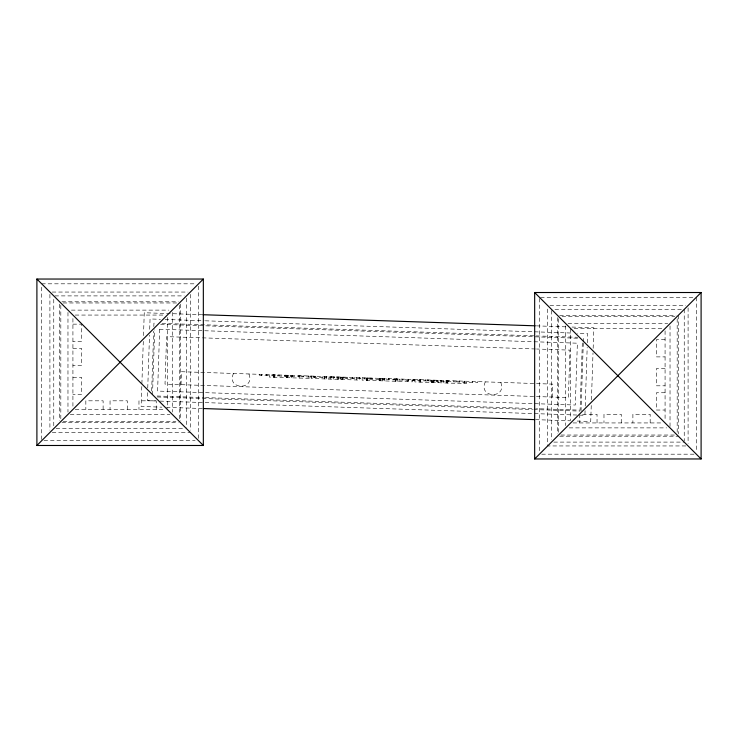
<?xml version="1.0" encoding="UTF-8"?>
<svg xmlns="http://www.w3.org/2000/svg" width="738" height="738" viewBox="0 0 738 738"><rect width="100%" height="100%" fill="white"/><g stroke="black" fill="none" stroke-linecap="round" stroke-linejoin="round"><path stroke-width="0.55" stroke-dasharray="3.69 2.77" d="M143.301 341.334L141.124 406.472L161.825 407.164M143.495 335.615L144.251 312.755L201.751 314.683M147.591 392.625L147.323 400.679L155.386 400.946M147.748 388.013L149.51 335.07M149.703 329.314L150.054 318.954L160.414 319.305M151.668 391.029L153.67 331.178M153.827 326.565L153.938 323.115L156.244 323.189M152.517 394.71L154.694 329.812M181.013 384.664L181.447 371.712L552.808 384.129L552.375 397.072M259.49 374.323L259.453 375.356L278.438 375.993L278.475 374.959M261.28 375.421L261.317 374.387M261.676 375.43L261.704 374.397M261.787 375.439L261.824 374.406M266.658 375.605L266.686 374.563L266.722 375.605M266.962 375.614L266.99 374.572M269.388 374.655L269.315 377.072L311.076 378.465L311.27 376.057M272.949 375.808L272.986 374.775M273.328 375.826L273.364 374.784M273.586 377.219L273.669 374.793M273.733 377.219L273.816 374.803M274.029 375.845L274.056 374.812M274.545 377.247L274.656 374.83M274.84 377.256L274.923 374.839M277.719 375.974L277.756 374.932M279.222 374.987L279.185 376.02L299.951 376.712L299.988 375.679M284.794 376.205L284.831 375.172M284.951 376.214L284.988 375.172M285.754 376.242L285.791 375.199M286.206 377.635L286.289 375.218M286.436 377.644L286.519 375.227M286.814 376.279L286.833 375.236M287.34 377.671L287.423 375.255M288.807 376.343L288.835 375.301M290.634 376.398L290.671 375.365L290.707 376.408M291.741 377.819L291.778 375.402M292.285 376.454L292.322 375.421M292.599 376.463L292.635 375.43M298.576 376.666L298.613 375.633M299.121 378.068L299.194 375.651M301.076 375.716L301.039 376.749L323.133 377.487L323.161 376.454M302.884 376.814L302.903 375.771M303.41 376.832L303.327 375.79M308.253 376.989L308.29 375.956M308.401 376.998L308.429 375.956M308.798 377.007L308.918 375.974M310.652 377.072L310.689 376.039M311.316 376.057L311.233 378.474L359.683 380.088L359.766 377.671M313.189 377.155L313.226 376.122M314.702 377.21L314.739 376.168M314.803 377.21L314.941 376.177M314.969 377.219L315.006 376.177M315.144 377.219L315.172 376.186M322.1 377.45L322.137 376.417M324.24 376.491L324.203 377.524L343.825 378.179L343.853 377.146M324.314 378.908L324.388 376.491M324.692 378.926L324.775 376.509M326.076 377.588L326.058 376.546M326.454 377.598L326.491 376.565M326.565 378.981L326.611 376.565M328.991 379.064L329.102 376.648M330.375 379.111L330.449 376.694M331.445 377.764L331.482 376.731M331.786 377.773L331.823 376.74M333.668 379.221L333.751 376.804M333.899 377.847L333.973 376.814M334.452 377.865L334.526 376.832M334.665 377.874L334.692 376.841M337.174 377.957L337.211 376.924M337.949 379.369L338.032 376.952M338.115 379.369L338.198 376.952M340.338 378.059L340.366 377.026M340.532 379.452L340.615 377.035L340.688 379.461M341.233 378.096L341.279 377.053M341.805 379.498L341.879 377.081M342.524 379.516L342.607 377.1M342.893 378.151L342.921 377.109M344.987 377.183L344.95 378.216L366.491 378.935M346.869 378.28L346.851 377.247M347.247 378.29L347.358 377.256M352.22 378.456L352.257 377.422M352.33 378.465L352.367 377.432M352.69 378.474L352.727 377.441M353.862 378.511L353.889 377.478M354.591 378.539L354.627 377.505M356.472 379.987L356.555 377.57M359.148 378.695L359.185 377.653M359.434 378.705L359.471 377.662M360.181 378.723L360.218 377.69M362.238 377.755L362.155 380.171L412.413 381.85L412.496 379.433M364.544 378.871L364.581 377.838M366.509 380.319L366.528 377.902M366.629 380.328L366.712 377.902M367.441 380.347L367.469 377.93M367.524 380.356L367.598 377.939M367.69 380.356L367.764 377.939M367.875 378.981L367.911 377.948M368.834 379.018L368.871 377.976M370.079 379.055L370.107 378.022M370.937 379.083L370.974 378.05M371.555 379.101L371.592 378.068M372.33 379.129L372.367 378.096M379.12 380.743L379.194 378.326M379.378 380.753L379.461 378.336M379.83 379.378L379.867 378.345M380.218 380.78L380.411 378.363M380.467 379.406L380.504 378.363M381.454 379.433L381.491 378.4M382.395 379.47L382.432 378.428M382.939 380.873L383.013 378.456M384.092 379.526L384.129 378.493M384.646 380.928L384.729 378.511M384.885 378.511L384.858 379.553L367.432 378.972M386.694 378.576L386.657 379.609L405.18 380.227L405.217 379.194M388.474 379.673L388.511 378.631M388.695 379.683L388.732 378.64M388.908 379.683L388.935 378.649M389.037 379.692L389.064 378.649M393.843 379.849L393.88 378.815M393.972 379.858L394.009 378.815M394.378 379.867L394.415 378.834M395.282 381.278L395.365 378.862M395.946 381.306L396.029 378.889M396.195 379.932L396.232 378.889M396.269 379.932L396.306 378.898M396.776 379.95L396.813 378.908M396.952 379.95L396.989 378.917M397.69 381.361L397.773 378.945M399.489 380.042L399.526 379M402.625 380.144L402.662 379.111M402.948 380.153L402.985 379.12M406.214 379.231L406.186 380.264L415.798 380.587L415.826 379.544M407.865 381.703L408.059 379.286M408.437 380.338L408.465 379.304M408.557 380.338L408.584 379.304M413.418 380.504L413.455 379.47M413.52 380.504L413.575 379.47M413.898 379.48L413.861 380.522L413.944 379.489M414.894 379.516L414.821 381.933L466.361 383.659L466.444 381.242M417.902 379.618L417.865 380.651L437.486 381.306L437.523 380.273M419.092 382.081L419.202 379.664M420.051 382.109L420.153 379.692M420.245 380.734L420.273 379.692M420.346 382.118L420.429 379.701M425.143 379.858L425.106 380.891L425.217 379.858M425.457 380.909L425.494 379.867M428.16 380.993L428.16 379.959M428.326 381.002L428.363 379.969M430.844 381.085L430.872 380.052M431.647 382.496L431.73 380.079M432.911 382.542L432.994 380.125M433.132 382.542L433.206 380.125M433.999 381.195L434.036 380.153M434.313 381.205L434.35 380.162M434.913 381.223L434.94 380.19M436.555 381.278L436.592 380.245M437.247 382.681L437.33 380.264M438.612 382.727L438.796 380.319M440.568 381.408L440.604 380.374M441.001 381.426L441.029 380.393M441.13 381.426L441.167 380.393M443.178 382.884L443.252 380.467M446.001 381.592L446.038 380.559M446.158 381.601L446.186 380.559M446.324 381.601L446.361 380.568M446.693 383.004L446.776 380.577M446.942 383.004L447.025 380.587M447.173 383.013L447.256 380.596M447.32 383.022L447.403 380.605M447.717 383.031L447.8 380.614M448.372 381.675L448.409 380.633M453.796 381.85L453.824 380.817M456.425 380.9L456.388 381.943L438.759 381.352M457.182 380.928L457.154 381.961L477.615 382.653L477.652 381.611M458.971 382.026L458.999 380.993M459.405 382.044L459.553 381.011M463.953 383.575L464.036 381.159M464.368 382.21L464.396 381.168M464.765 382.219L464.802 381.186M472.357 382.478L472.385 381.435M582.337 342.958L580.086 410.134L536.406 408.677M581.027 411.14L583.297 343.225M583.334 342.072L583.49 337.469M585.077 410.697L584.92 415.3L580.317 415.143M585.225 406.094L587.19 347.395M587.347 342.783L587.651 333.576L577.282 333.235M591.249 405.494L590.714 421.499L575.769 421.001M591.442 399.784L593.011 352.921M593.158 348.354L593.85 327.783L570.852 327.017M233.494 373.456C225.865 389.802 255.44 390.789 248.927 373.972M485.318 381.869C477.698 398.216 507.274 399.203 500.761 382.385M41.669 283.816L196.28 283.816M52.214 292.054L188.024 292.054M54.907 295.901L184.196 295.901M540.576 297.294L694.034 297.294M61.955 301.796L178.282 301.796M63.127 302.967L177.111 302.967M549.976 305.532L685.786 305.532M554.948 309.379L684.237 309.379L684.237 440.955M71.411 310.117L168.827 310.117M75.221 315.061L165.017 315.061M559.718 315.274L676.045 315.274M562.033 316.445L674.873 316.445M568.029 323.595L667.733 323.595M72.924 324.148L81.558 324.148L81.558 341.417L72.924 341.417M574.136 328.539L662.779 328.539M665.076 339.618L656.442 339.618L656.442 356.888L665.076 356.888M72.924 348.354L81.558 348.354L81.558 365.633L72.924 365.633M665.076 368.53L656.442 368.53L656.442 385.808L665.076 385.808M72.924 377.275L81.558 377.275L81.558 394.553L72.924 394.553M665.076 392.745L656.442 392.745L656.442 410.024L665.076 410.024M75.221 409.461L163.864 409.461M70.267 414.405L169.971 414.405M63.127 421.555L175.967 421.555M61.955 422.726L178.282 422.726M572.983 422.939L662.779 422.939M569.173 427.883L666.589 427.883M56.051 428.621L183.052 428.621M52.214 432.468L190.33 432.468M560.889 435.033L674.873 435.033M559.718 436.204L678.351 436.204M43.966 440.706L195.136 440.706M553.804 442.099L684.237 442.099M685.786 445.946L547.67 445.946L547.67 307.829M541.72 454.184L696.331 454.184M536.351 325.864L566.249 326.86M165.026 319.462L204.177 320.762M205.33 320.809L572.679 333.078M162 323.382L535.124 335.855M536.277 335.891L577.734 337.275M160.626 324.314L577.891 338.253M535.382 348.973L166.594 336.648L165.008 384.129L568.371 397.607L569.957 350.126L536.535 349.009M157.083 396.002L204.214 397.579M205.358 397.616L535.262 408.64M157.24 396.979L532.661 409.525M533.814 409.562L579.874 411.103M159.989 401.103L579.164 415.107M166.419 407.321L202.064 408.511M535.52 419.654L570.022 420.808M696.331 297.294L696.331 450.752M688.093 307.829L688.093 443.649M678.351 315.274L678.351 433.907M677.18 318.742L677.18 432.736M670.03 325.882L670.03 427.883M665.076 330.845L665.076 419.479M650.169 422.939L650.169 414.295L632.89 414.295L632.89 422.939M621.258 422.939L621.258 414.295L603.979 414.295L603.979 422.939M597.042 422.939L597.042 414.295L579.764 414.295L579.764 422.939M570.677 328.539L570.677 420.632M565.732 325.882L565.732 425.595M558.583 318.742L558.583 432.736M557.411 317.571L557.411 433.907M551.517 310.523L551.517 439.811M539.432 298.438L539.432 451.896M198.568 286.104L198.568 439.562M190.33 294.351L190.33 430.171M186.483 298.189L186.483 427.477M180.589 304.093L180.589 420.429M179.417 305.264L179.417 419.258M172.268 312.405L172.268 412.118M167.323 317.368L167.323 408.308M156.244 409.461L156.244 400.817L138.965 400.817L138.965 409.461M127.333 409.461L127.333 400.817L110.054 400.817L110.054 409.461M103.117 409.461L103.117 400.817L85.839 400.817L85.839 409.461M72.924 318.521L72.924 407.155M67.97 312.405L67.97 412.118M60.82 305.264L60.82 421.555M59.649 304.093L59.649 420.429M53.763 299.333L53.763 428.621M49.907 294.351L49.907 430.171M41.669 287.248L41.669 440.706M159.666 329.24L157.6 391.066L575.308 405.024L577.374 343.198L159.666 329.24M419.728 379.673L419.691 380.716L419.784 379.683M427.597 379.941L427.57 380.974L427.634 379.941M432.053 380.088L431.979 382.505L432.071 380.088"/><path stroke-width="1.11" d="M36.9 445.484L203.337 279.038L203.337 445.484L36.9 445.484L36.9 279.038L203.337 279.038M534.663 458.962L701.1 292.516L534.663 292.516L534.663 458.962L701.1 458.962L701.1 292.516M202.895 314.72L535.207 325.818M203.218 408.548L534.377 419.618M534.663 292.516L701.1 458.962M36.9 279.038L203.337 445.484"/></g></svg>
